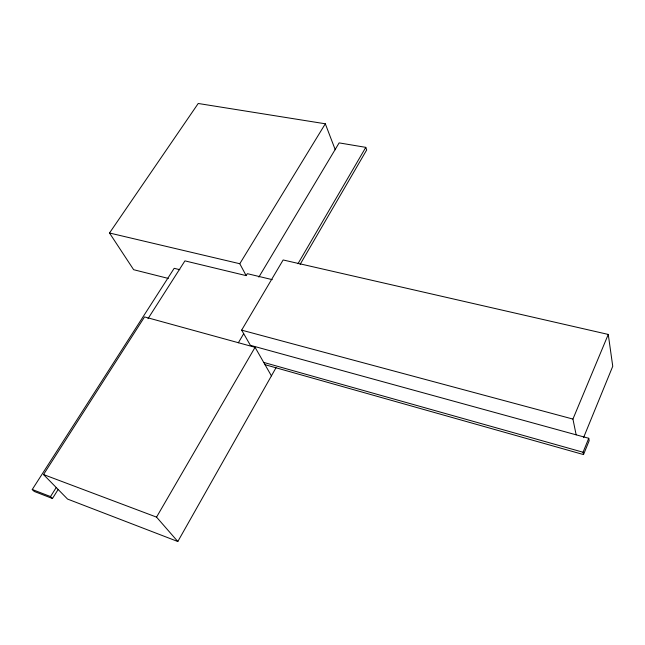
<?xml version="1.0" encoding="UTF-8"?>
<svg xmlns="http://www.w3.org/2000/svg" width="645" height="645" viewBox="0 0 645 645"><rect width="100%" height="100%" fill="white"/><g stroke="black" fill="none" stroke-linecap="round" stroke-linejoin="round"><path stroke-width="0.97" d="M265.022 364.691L583.532 454.58L583.064 452.242L588.74 438.286L250.405 345.333L241.649 330.143L283.139 259.967L608.267 334.433L612.75 366.279L583.54 437.665M583.532 454.58L589.183 440.648L588.74 438.286M576.146 434.819L572.937 419.073L608.267 334.433M271.416 375.866L255.065 347.308L144.553 316.913L43.513 474.551L67.572 499.077L177.818 541.518L276.052 367.666M177.818 541.518L156.55 517.121L255.065 347.308M297.966 263.724L365.788 147.358L339.125 142.884L258.855 277.108M300.119 264.41L366.699 149.938L365.788 147.358M238.352 342.777L243.697 333.699M147.987 318.703L184.93 260.87L246.164 275.625L247.341 273.673L272.263 279.648M246.164 275.625L239.787 263.732L325.314 123.792L198.217 103.482L109.505 233.006L133.636 269.699L168.337 278.438M179.794 269.691L174.182 268.312L32.25 489.499L34.225 491.434L52.463 498.504L58.155 489.474M52.463 498.504L50.52 496.569L56.236 487.523M109.505 233.006L239.787 263.732M241.649 330.143L572.937 419.073M263.716 362.417L583.064 452.242M43.513 474.551L156.55 517.121M32.25 489.499L50.52 496.569M325.314 123.792L335.255 149.761"/></g></svg>
